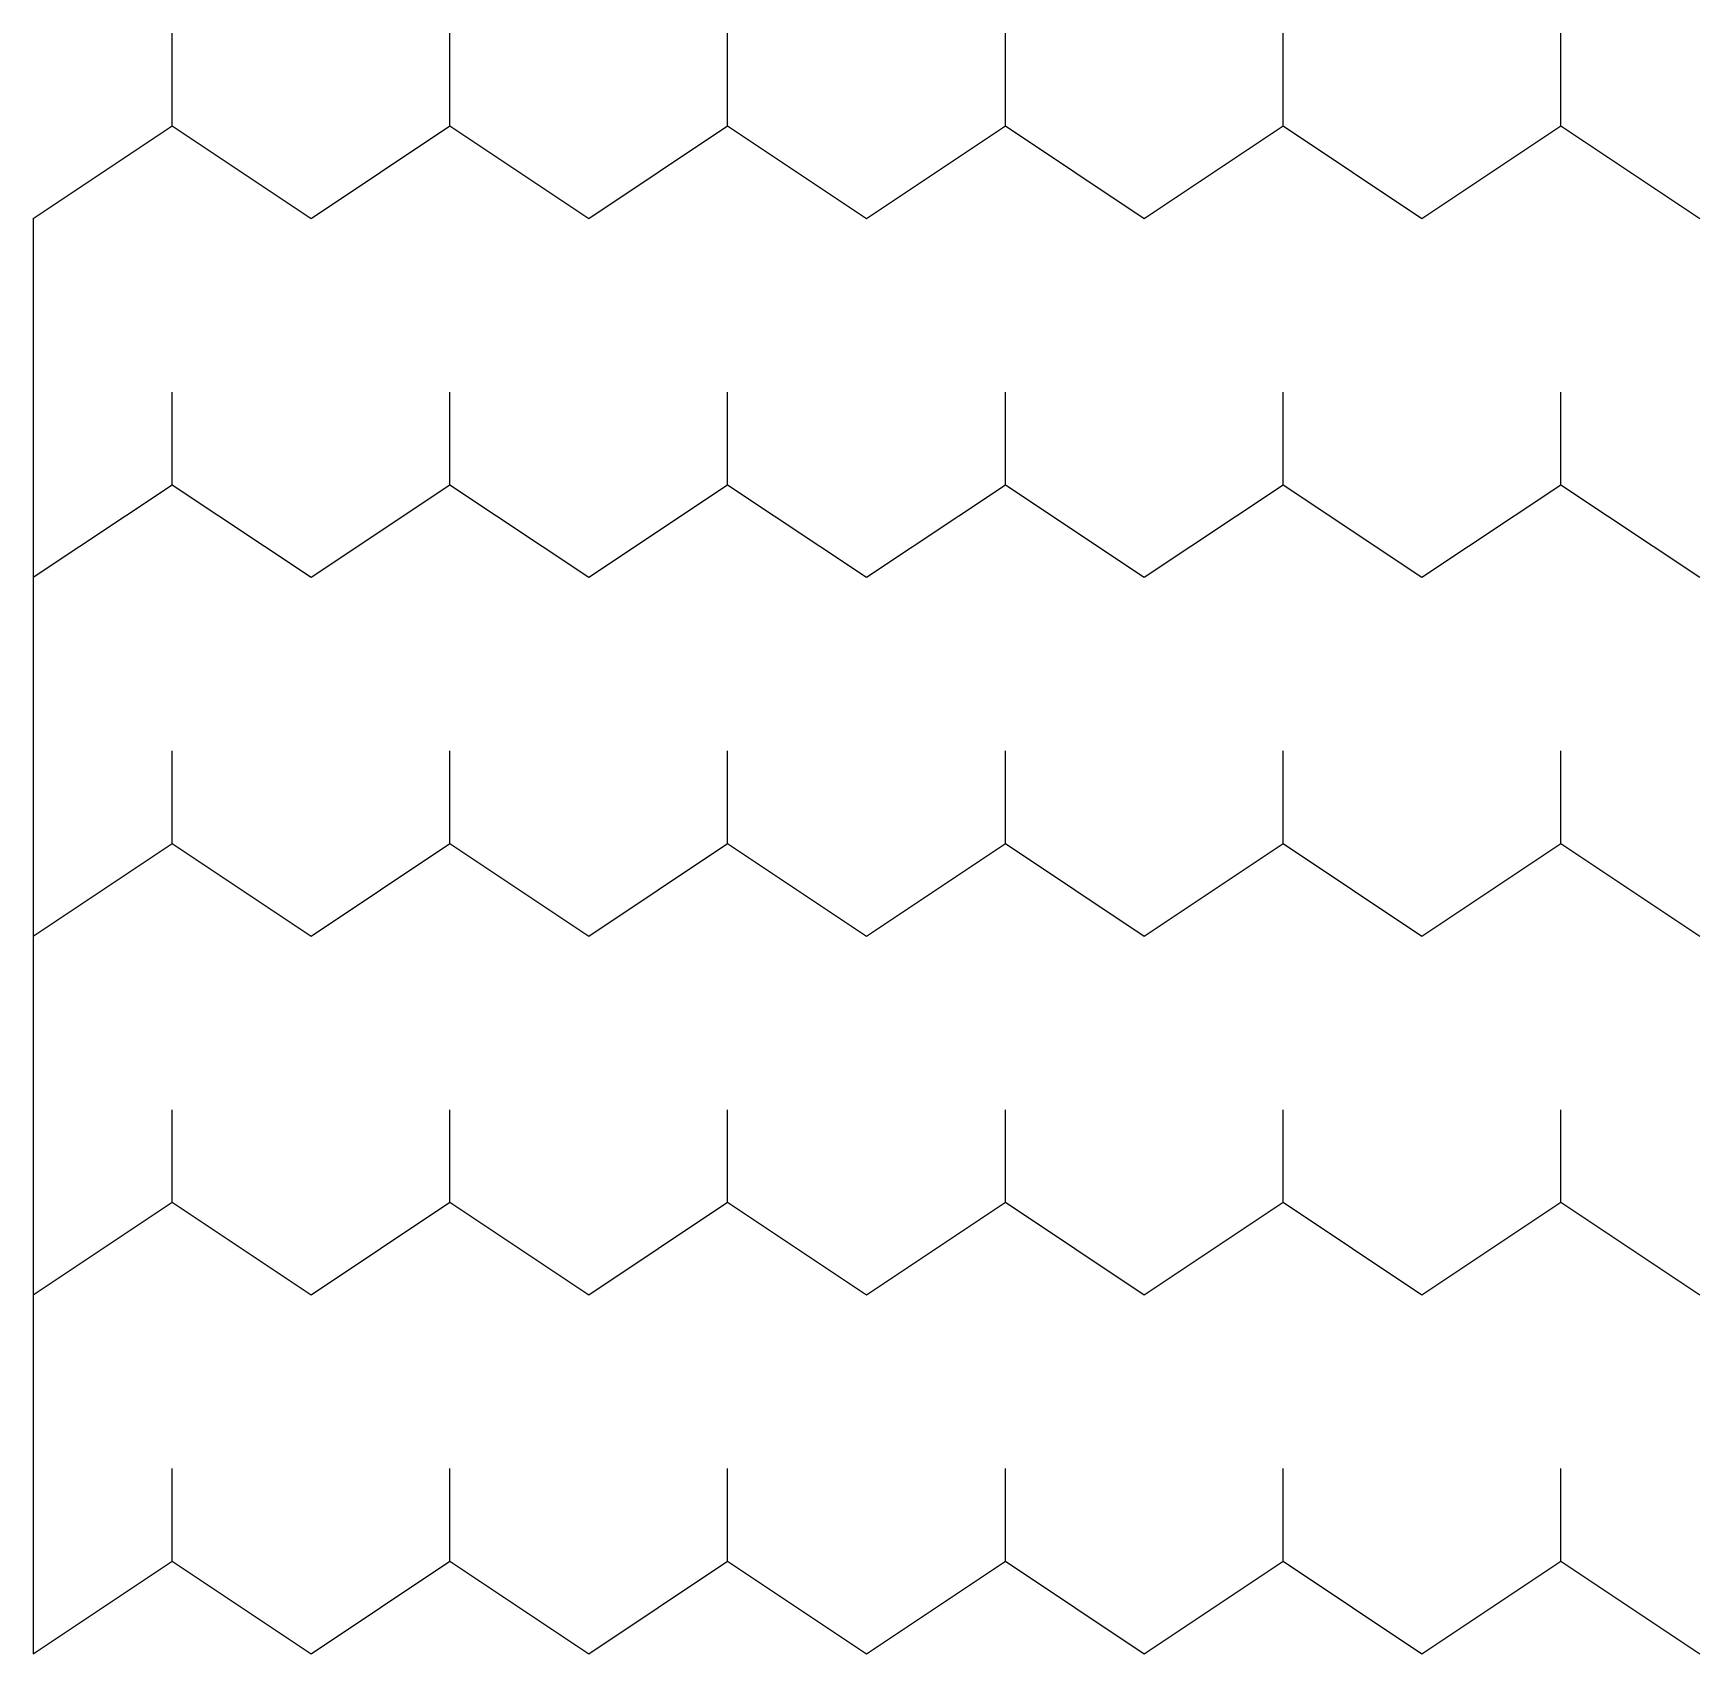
# Model space of a CAD drawing. Header units: millimetres. Extents: x 0 to 72, y -62 to 8.
import ezdxf

# ---------------------------------------------------------------- set-up
doc = ezdxf.new("R2010")
doc.units = ezdxf.units.MM
doc.layers.get('0').update_dxf_attribs({"linetype": 'CONTINUOUS'})

msp = doc.modelspace()

# ---------------------------------------------------------------- linework, layer by layer
for p, q in [((6, 4), (6, 8)), ((18, 4), (18, 8)), ((30, 4), (30, 8)), ((42, 4), (42, 8)), ((54, 4), (54, 8)), ((66, 4), (66, 8)), ((0, 0), (6, 4)), ((6, 4), (12, 0)), ((12, 0), (18, 4)), ((18, 4), (24, 0)), ((24, 0), (30, 4)), ((30, 4), (36, 0)), ((36, 0), (42, 4)), ((42, 4), (48, 0)), ((48, 0), (54, 4)), ((54, 4), (60, 0)), ((60, 0), (66, 4)), ((66, 4), (72, 0)), ((0, 0), (0, -7.75)), ((0, -7.75), (0, -15.5)), ((6, -11.5), (6, -7.5)), ((18, -11.5), (18, -7.5)), ((30, -11.5), (30, -7.5)), ((42, -11.5), (42, -7.5)), ((54, -11.5), (54, -7.5)), ((66, -11.5), (66, -7.5)), ((0, -15.5), (6, -11.5)), ((6, -11.5), (12, -15.5)), ((12, -15.5), (18, -11.5)), ((18, -11.5), (24, -15.5)), ((24, -15.5), (30, -11.5)), ((30, -11.5), (36, -15.5)), ((36, -15.5), (42, -11.5)), ((42, -11.5), (48, -15.5)), ((48, -15.5), (54, -11.5)), ((54, -11.5), (60, -15.5)), ((60, -15.5), (66, -11.5)), ((66, -11.5), (72, -15.5)), ((0, -15.5), (0, -23.25)), ((6, -27), (6, -23)), ((18, -27), (18, -23)), ((30, -27), (30, -23)), ((42, -27), (42, -23)), ((54, -27), (54, -23)), ((66, -27), (66, -23)), ((0, -23.25), (0, -31)), ((0, -31), (6, -27)), ((6, -27), (12, -31)), ((12, -31), (18, -27)), ((18, -27), (24, -31)), ((24, -31), (30, -27)), ((30, -27), (36, -31)), ((36, -31), (42, -27)), ((42, -27), (48, -31)), ((48, -31), (54, -27)), ((54, -27), (60, -31)), ((60, -31), (66, -27)), ((66, -27), (72, -31)), ((0, -31), (0, -38.75)), ((0, -38.75), (0, -46.5)), ((6, -42.5), (6, -38.5)), ((18, -42.5), (18, -38.5)), ((30, -42.5), (30, -38.5)), ((42, -42.5), (42, -38.5)), ((54, -42.5), (54, -38.5)), ((66, -42.5), (66, -38.5)), ((0, -46.5), (6, -42.5)), ((6, -42.5), (12, -46.5)), ((12, -46.5), (18, -42.5)), ((18, -42.5), (24, -46.5)), ((24, -46.5), (30, -42.5)), ((30, -42.5), (36, -46.5)), ((36, -46.5), (42, -42.5)), ((42, -42.5), (48, -46.5)), ((48, -46.5), (54, -42.5)), ((54, -42.5), (60, -46.5)), ((60, -46.5), (66, -42.5)), ((66, -42.5), (72, -46.5)), ((0, -46.5), (0, -54.25)), ((6, -58), (6, -54)), ((18, -58), (18, -54)), ((30, -58), (30, -54)), ((42, -58), (42, -54)), ((54, -58), (54, -54)), ((66, -58), (66, -54)), ((0, -54.25), (0, -62)), ((0, -62), (6, -58)), ((6, -58), (12, -62)), ((12, -62), (18, -58)), ((18, -58), (24, -62)), ((24, -62), (30, -58)), ((30, -58), (36, -62)), ((36, -62), (42, -58)), ((42, -58), (48, -62)), ((48, -62), (54, -58)), ((54, -58), (60, -62)), ((60, -62), (66, -58)), ((66, -58), (72, -62))]:
    msp.add_line(p, q)

doc.saveas('drawing.dxf')
